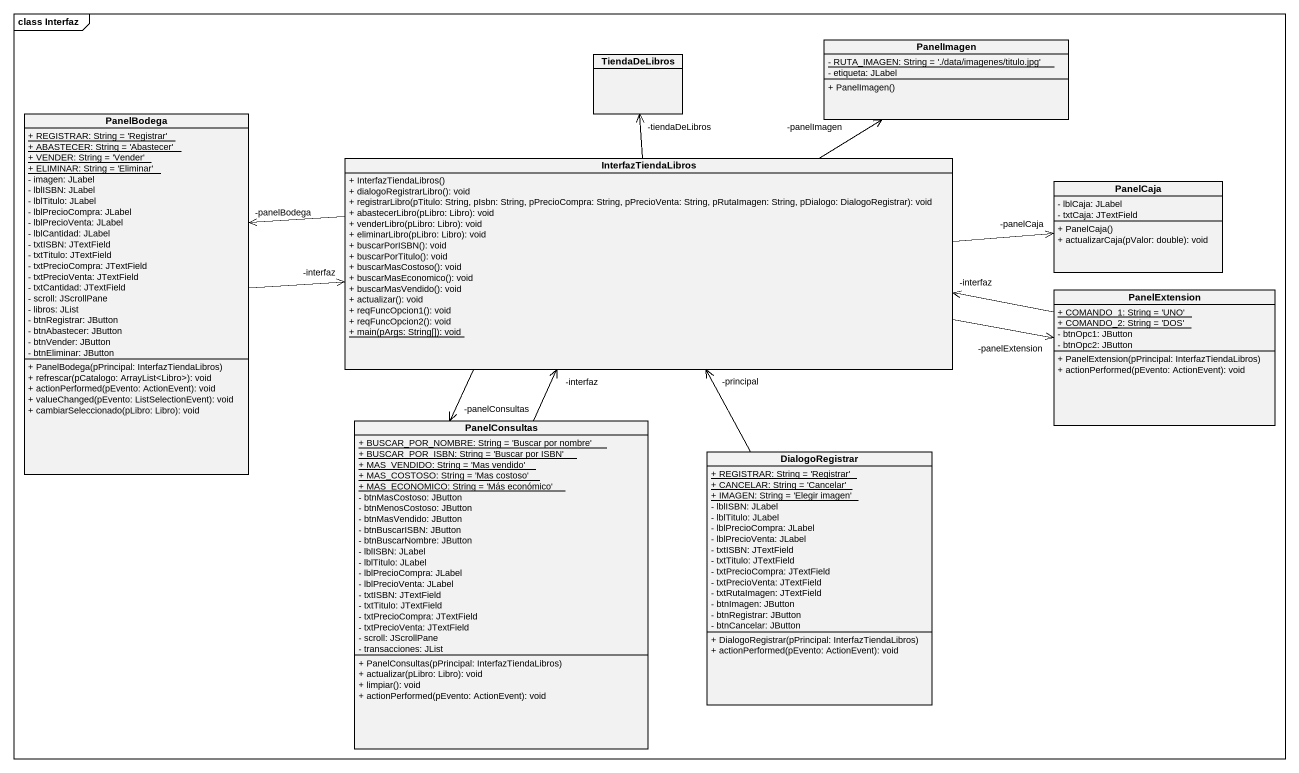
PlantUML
@startuml
mainframe class Interfaz
hide circle
hide empty members
skinparam classAttributeIconSize 0
class PanelImagen {
  {static} - RUTA_IMAGEN: String = './data/imagenes/titulo.jpg'
  - etiqueta: JLabel
  + PanelImagen()
}
class TiendaDeLibros
class PanelBodega {
  {static} + REGISTRAR: String = 'Registrar'
  {static} + ABASTECER: String = 'Abastecer'
  {static} + VENDER: String = 'Vender'
  {static} + ELIMINAR: String = 'Eliminar'
  - imagen: JLabel
  - lblISBN: JLabel
  - lblTitulo: JLabel
  - lblPrecioCompra: JLabel
  - lblPrecioVenta: JLabel
  - lblCantidad: JLabel
  - txtISBN: JTextField
  - txtTitulo: JTextField
  - txtPrecioCompra: JTextField
  - txtPrecioVenta: JTextField
  - txtCantidad: JTextField
  - scroll: JScrollPane
  - libros: JList
  - btnRegistrar: JButton
  - btnAbastecer: JButton
  - btnVender: JButton
  - btnEliminar: JButton
  + PanelBodega(pPrincipal: InterfazTiendaLibros)
  + refrescar(pCatalogo: ArrayList<Libro>): void
  + actionPerformed(pEvento: ActionEvent): void
  + valueChanged(pEvento: ListSelectionEvent): void
  + cambiarSeleccionado(pLibro: Libro): void
}
class InterfazTiendaLibros {
  + InterfazTiendaLibros()
  + dialogoRegistrarLibro(): void
  + registrarLibro(pTitulo: String, pIsbn: String, pPrecioCompra: String, pPrecioVenta: String, pRutaImagen: String, pDialogo: DialogoRegistrar): void
  + abastecerLibro(pLibro: Libro): void
  + venderLibro(pLibro: Libro): void
  + eliminarLibro(pLibro: Libro): void
  + buscarPorISBN(): void
  + buscarPorTitulo(): void
  + buscarMasCostoso(): void
  + buscarMasEconomico(): void
  + buscarMasVendido(): void
  + actualizar(): void
  + reqFuncOpcion1(): void
  + reqFuncOpcion2(): void
  {static} + main(pArgs: String[]): void
}
class PanelCaja {
  - lblCaja: JLabel
  - txtCaja: JTextField
  + PanelCaja()
  + actualizarCaja(pValor: double): void
}
class PanelExtension {
  {static} + COMANDO_1: String = 'UNO'
  {static} + COMANDO_2: String = 'DOS'
  - btnOpc1: JButton
  - btnOpc2: JButton
  + PanelExtension(pPrincipal: InterfazTiendaLibros)
  + actionPerformed(pEvento: ActionEvent): void
}
class PanelConsultas {
  {static} + BUSCAR_POR_NOMBRE: String = 'Buscar por nombre'
  {static} + BUSCAR_POR_ISBN: String = 'Buscar por ISBN'
  {static} + MAS_VENDIDO: String = 'Mas vendido'
  {static} + MAS_COSTOSO: String = 'Mas costoso'
  {static} + MAS_ECONOMICO: String = 'Más económico'
  - btnMasCostoso: JButton
  - btnMenosCostoso: JButton
  - btnMasVendido: JButton
  - btnBuscarISBN: JButton
  - btnBuscarNombre: JButton
  - lblISBN: JLabel
  - lblTitulo: JLabel
  - lblPrecioCompra: JLabel
  - lblPrecioVenta: JLabel
  - txtISBN: JTextField
  - txtTitulo: JTextField
  - txtPrecioCompra: JTextField
  - txtPrecioVenta: JTextField
  - scroll: JScrollPane
  - transacciones: JList
  + PanelConsultas(pPrincipal: InterfazTiendaLibros)
  + actualizar(pLibro: Libro): void
  + limpiar(): void
  + actionPerformed(pEvento: ActionEvent): void
}
class DialogoRegistrar {
  {static} + REGISTRAR: String = 'Registrar'
  {static} + CANCELAR: String = 'Cancelar'
  {static} + IMAGEN: String = 'Elegir imagen'
  - lblISBN: JLabel
  - lblTitulo: JLabel
  - lblPrecioCompra: JLabel
  - lblPrecioVenta: JLabel
  - txtISBN: JTextField
  - txtTitulo: JTextField
  - txtPrecioCompra: JTextField
  - txtPrecioVenta: JTextField
  - txtRutaImagen: JTextField
  - btnImagen: JButton
  - btnRegistrar: JButton
  - btnCancelar: JButton
  + DialogoRegistrar(pPrincipal: InterfazTiendaLibros)
  + actionPerformed(pEvento: ActionEvent): void
}
PanelBodega -right-> "-interfaz" InterfazTiendaLibros
InterfazTiendaLibros -up-> "-panelImagen" PanelImagen
InterfazTiendaLibros -up-> "-tiendaDeLibros" TiendaDeLibros
InterfazTiendaLibros -left-> "-panelBodega" PanelBodega
InterfazTiendaLibros -right-> "-panelCaja" PanelCaja
InterfazTiendaLibros -right-> "-panelExtension" PanelExtension
InterfazTiendaLibros --> "-panelConsultas" PanelConsultas
PanelExtension -left-> "-interfaz" InterfazTiendaLibros
PanelConsultas -up-> "-interfaz" InterfazTiendaLibros
DialogoRegistrar -up-> "-principal" InterfazTiendaLibros
@enduml
